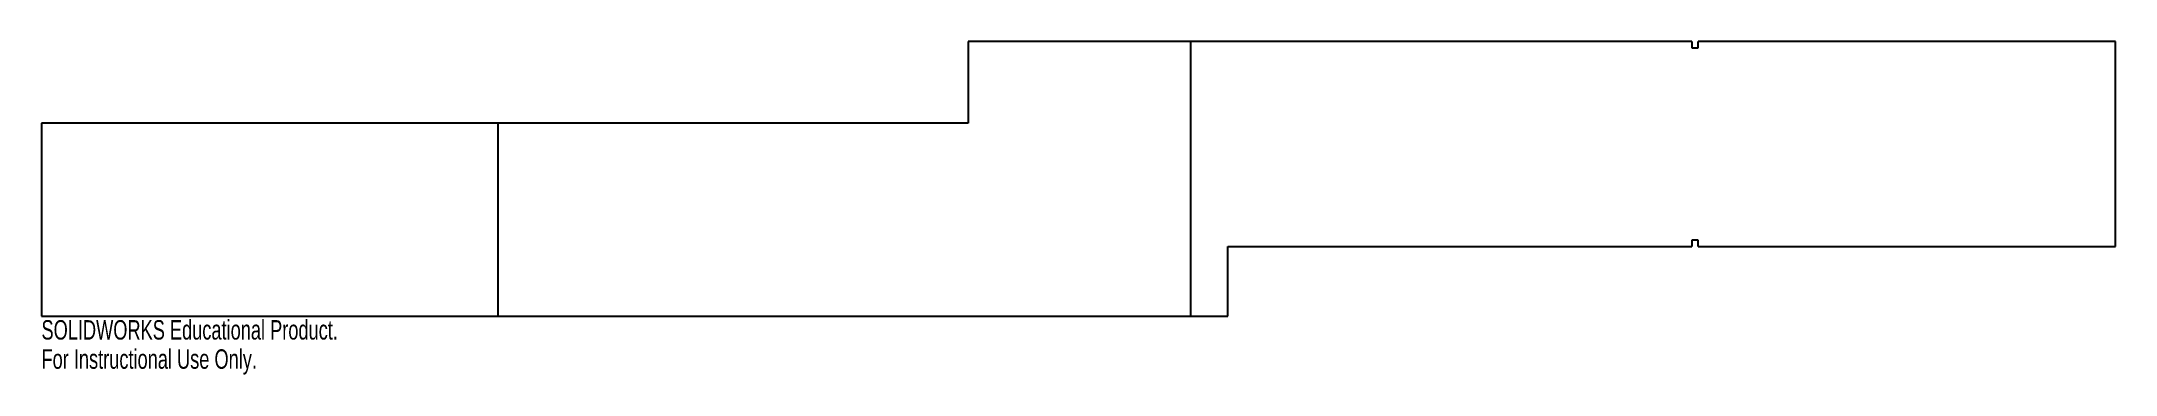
# Model space of a CAD drawing. Header units: inches. Extents: x -4.5 to 15.8, y -0.6 to 2.7.
import ezdxf

# ---------------------------------------------------------------- set-up
doc = ezdxf.new("R2010")
doc.units = ezdxf.units.IN
doc.header["$MEASUREMENT"] = 0
doc.styles.add('SLDTEXTSTYLE0', font='TXT', dxfattribs={"width": 0.7})

msp = doc.modelspace()

# ---------------------------------------------------------------- linework, layer by layer
at = {"color": 7, "linetype": 'Continuous', "lineweight": 25}
for p, q in [((11.683, 2.691), (4.6, 2.691)), ((4.6, 2.691), (4.6, 1.891)), ((6.776, 2.691), (6.776, 0)), ((11.683, 2.691), (11.683, 2.628)), ((15.828, 2.691), (11.745, 2.691)), ((11.745, 2.628), (11.745, 2.691)), ((15.828, 0.683), (15.828, 2.691)), ((11.683, 2.628), (11.745, 2.628)), ((4.6, 1.891), (-4.47, 1.891)), ((-4.47, 1.891), (-4.47, 0)), ((0, 0), (0, 1.891)), ((7.142, 0), (7.142, 0.683)), ((7.142, 0.683), (11.683, 0.683)), ((11.683, 0.745), (11.683, 0.683)), ((11.745, 0.745), (11.683, 0.745)), ((11.745, 0.683), (11.745, 0.745)), ((11.745, 0.683), (15.828, 0.683)), ((-4.47, 0), (7.142, 0))]:
    msp.add_line(p, q, dxfattribs=at)

# ---------------------------------------------------------------- texts
at = {"color": 7, "linetype": 'Continuous', "char_height": 0.1903, "attachment_point": 1, "style": 'SLDTEXTSTYLE0'}
for s, insert in [('SOLIDWORKS Educational Product.', (-4.47, -0.04)), ('For Instructional Use Only.', (-4.47, -0.326))]:
    msp.add_mtext(s, dxfattribs=dict(at, insert=insert))

doc.saveas('drawing.dxf')
